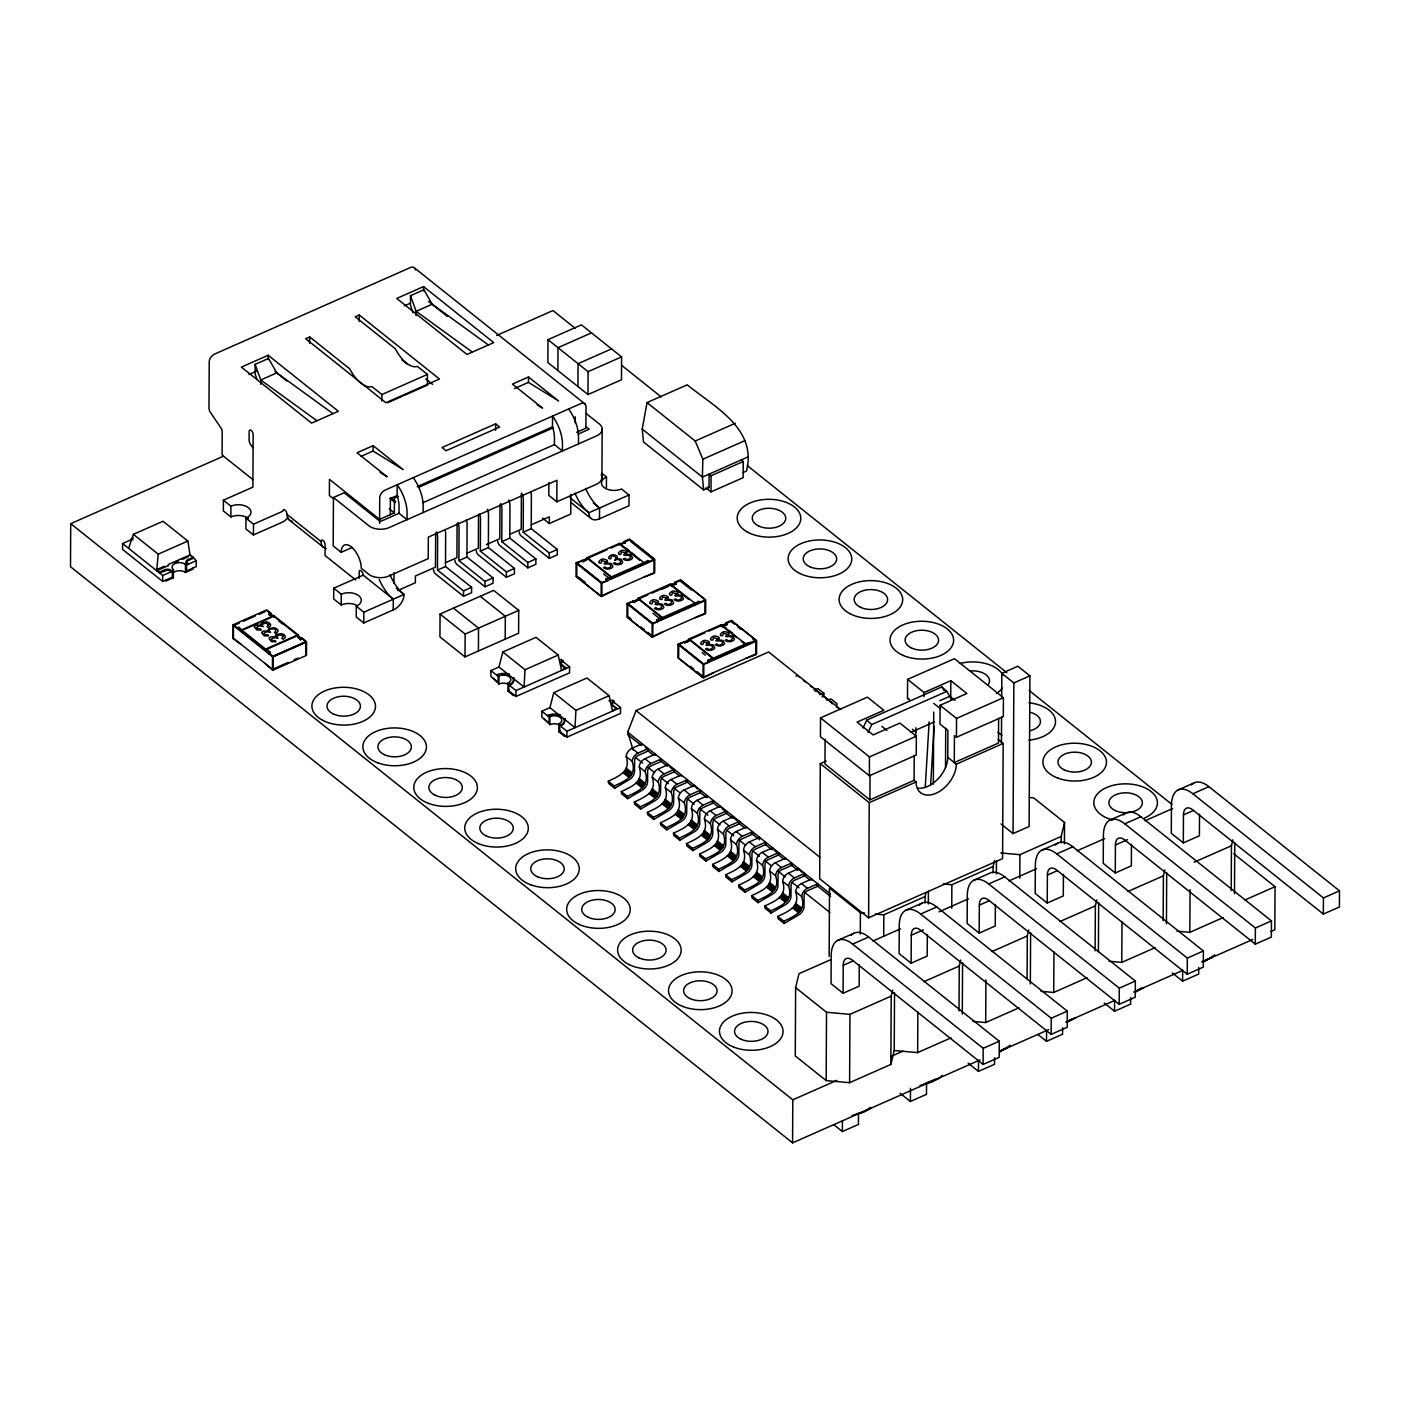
<?xml version="1.0" encoding="UTF-8"?>
<svg xmlns="http://www.w3.org/2000/svg" width="1410" height="1410" viewBox="0 0 1410 1410"><rect width="100%" height="100%" fill="white"/><g stroke="black" fill="none" stroke-linecap="round" stroke-linejoin="round"><path stroke-width="1.5" d="M223.432 456.188L70.729 523.674L70.5 566.732L792.579 1142.858L939.606 1077.874L942.091 1075.389M122.6 543.52L122.564 549.424L162.679 581.431L172.32 577.183L172.355 571.261L162.714 575.527L122.6 543.52L132.24 539.254M131.165 539.73L133.315 537.703M168.513 565.498L156.704 570.715L156.704 569.64L164.335 566.274L164.335 567.349M156.704 569.64L159.7 573.112L165.058 570.75A4.124 2.45 0.3 0 1 171.28 571.737L173.43 569.711A7.526 4.477 0.3 0 1 175.051 563.524A7.526 4.477 0.3 0 1 185.485 564.388L187.636 563.436A4.124 2.45 0.3 0 1 187.847 559.611L193.205 557.25L196.201 560.722L196.166 566.644L186.525 570.909L186.561 564.987L196.201 560.722M162.679 581.431L162.714 575.527M165.058 570.75L165.076 569.675A4.124 2.45 0.3 0 1 171.297 570.662M165.904 580.021L165.887 581.096L173.395 577.783L173.43 569.711M168.354 565.569L168.354 564.493L190.191 554.835L193.205 557.25M172.619 573.376A7.526 4.477 0.3 0 1 185.45 572.442L185.485 564.388M187.636 563.436L187.636 564.511A4.124 2.45 0.3 0 1 186.825 563.947M186.332 563.295A4.124 2.45 0.3 0 1 187.83 560.687L187.847 559.611M190.191 554.835L190.191 555.91L187.847 541.07L163.014 521.242L133.386 534.337L128.61 548.314M192.959 568.054L192.959 569.129L185.45 572.442M252.725 447.622L250.328 444.079A13.536 8.689 -51.4 0 1 249.094 439.55L249.147 431.495A3.349 1.621 66.2 0 1 251.156 430.402A3.349 1.621 66.2 0 1 253.148 434.685L252.883 487.155L223.415 500.18L223.362 510.931L230.87 516.941A12.549 7.473 0.3 0 1 248.442 518.492M230.87 516.941L230.94 506.172L223.415 500.18M232.879 638.166L232.95 624.841L266.719 609.895L270.738 613.086L269.046 614.566L270.738 613.086M239.418 623.044L233.496 625.652L233.443 638.236L272.447 669.362L288.204 662.383M237.232 627.891L242.643 630.869L238.907 627.15L237.232 627.891L233.232 624.701M240.899 644.194L233.161 638.748M241.568 631.345L241.568 629.865L273.875 615.588L297.951 634.8L299.043 637.161L297.951 634.8L265.644 649.076L241.568 629.865L240.458 630.464L266.737 651.438L265.644 649.076L265.626 650.556M230.94 506.172A12.549 7.473 0.3 0 1 248.495 507.741A12.549 7.473 0.3 0 1 245.975 518.175L245.922 528.944L253.448 534.936L282.916 521.912A16.074 10.311 -51.4 0 0 287.922 517.77M253.448 534.936L253.5 524.185L245.975 518.175M333.007 413.659L276.818 372.875L268.517 358.457L255.122 364.379L255.069 373.791L256.937 379.431M260.727 384.278L260.744 379.977L255.122 364.379M264.974 663.387L272.712 670.314L306.481 655.368L306.552 642.043L273.064 656.848L272.994 670.173M300.594 638.994L302.269 638.254L300.594 639.735L296.858 636.016L266.719 649.34L270.456 653.059L268.781 653.799L270.456 653.059M268.129 359.568L268.164 355.267L241.374 367.111L311.575 423.123L338.365 411.279L268.164 355.267M272.447 669.362L272.518 656.778L233.496 625.652M296.858 636.016L300.594 639.735M305.935 654.557L306.005 641.973L266.983 610.847M309.654 343.37L309.689 336.919L305.67 338.7L385.899 402.714L439.479 379.026L359.25 315.012L355.232 316.792L395.346 348.799A28.658 13.871 66.2 0 0 417.413 366.406L427.442 374.408L427.389 385.159L404.599 395.223M399.03 513.275L399.065 506.542A22.172 10.734 66.2 0 0 397.109 495.527L397.162 484.776A27.195 13.148 66.2 0 1 407.085 512.958L407.049 519.673L399.03 513.275L380.277 521.559L344.163 492.76L333.447 497.501L333.201 545.917L341.22 552.315L351.936 547.591M333.729 588.199L341.255 594.192A12.549 7.473 0.3 0 1 358.827 595.76A12.549 7.473 0.3 0 1 356.289 606.194L356.236 616.963L363.762 622.956L393.231 609.931L393.284 599.179L363.198 575.174L333.729 588.199L333.676 598.95L341.202 604.961A12.549 7.473 0.3 0 1 356.466 605.119M341.202 604.961L341.255 594.192M359.215 321.462L359.25 315.012M359.162 578.435L359.18 571.966A3.349 1.621 66.2 0 1 361.207 570.874A3.349 1.621 66.2 0 1 363.198 575.174M363.762 622.956L363.815 612.204L356.289 606.194M373.121 445.666L403.207 469.671L373.086 451.041L373.121 445.666L357.047 452.769L387.133 476.774L380.048 472.385M379.59 523.41L379.713 497.853A6.697 4.3 -51.4 0 1 385.106 490.098L580.673 403.665A6.697 4.3 -51.4 0 1 586.014 406.679L585.89 428.199L576.69 432.271M381.863 400.986L381.899 394.536L371.87 386.534A28.658 13.871 66.2 0 1 349.803 368.926L309.689 336.919M390.323 514.632L390.411 498.488L397.109 495.527M393.972 583.493L394.024 572.601M332.725 498.171L329.376 495.509L329.464 479.365L379.607 519.374L394.342 512.852L394.412 498.065L398.431 496.285M488.389 344.974L432.2 304.207L423.899 289.773L410.504 295.695L410.451 305.106L412.954 312.65M416.109 315.611L416.126 311.31L410.504 295.695M423.529 290.901L423.546 286.6L396.756 298.444L466.957 354.456L493.747 342.612L423.546 286.6M423.123 512.57L423.159 505.855A27.195 13.148 66.2 0 0 413.236 477.673M435.655 533.156L435.478 567.137L415.386 576.02L415.351 582.753L397.814 590.508M444.908 529.578A10.046 4.864 66.2 0 1 445.648 533.156L445.525 566.538L471.592 587.336L471.575 592.729L463.537 596.271L463.555 590.896L437.488 570.081L437.611 536.716A10.046 4.864 66.2 0 0 436.448 531.905M440.061 614.055L439.938 636.915L465.018 656.919L518.598 633.231L518.721 610.371L493.641 590.367L440.061 614.055L465.141 634.059L465.018 656.919M457.087 523.692L456.911 557.673L445.437 562.749M466.34 520.096A10.046 4.864 66.2 0 1 467.08 523.692L466.957 557.073L493.024 577.871L493.007 583.246L484.97 586.807L484.987 581.413L458.92 560.616L459.043 527.252A10.046 4.864 66.2 0 0 457.88 522.423M478.536 514.209L478.342 548.208L466.869 553.266M478.413 650.997L478.536 628.137L453.456 608.133M487.349 509.398A10.046 4.864 66.2 0 1 488.512 514.227L488.389 547.591L514.456 568.406L514.438 573.782L506.401 577.324L506.419 571.949L480.352 551.151L480.475 517.77A10.046 4.864 66.2 0 0 479.735 514.192M490.927 670.561L490.891 676.483L498.118 682.246L498.153 676.324L490.927 670.561L498.964 667.018L502.824 652.002L536.011 637.338L558.201 655.051L561.55 670.437L565.569 667.6L565.569 668.675L561.55 665.467M493.306 678.404L498.911 683.973A7.526 4.477 0.3 0 1 507.97 684.132M495.615 430.297L495.633 423.846L442.053 447.516L446.071 450.724L499.651 427.036L495.633 423.846M497.342 675.69L497.36 674.615A10.205 6.063 0.3 0 1 507.494 673.927L509.239 673.962L509.221 675.038M498.911 683.973L498.964 675.901L497.36 674.615M499.968 504.745L499.774 538.726L486.379 544.648M508.781 499.933A10.046 4.864 66.2 0 1 509.944 504.745L509.821 538.126L535.888 558.924L535.87 564.3L527.834 567.86L527.851 562.484L501.784 541.669L501.907 508.305A10.046 4.864 66.2 0 0 500.744 503.476M505.203 639.153L505.326 616.293L480.246 596.289M513.557 694.566L513.557 695.641L507.935 691.164L507.988 683.092A7.526 4.477 0.3 0 0 509.363 676.888A7.526 4.477 0.3 0 0 498.964 675.901M513.311 678.122L513.61 678.809A10.205 6.063 0.3 0 1 509.592 684.379L509.574 685.454A10.205 6.063 0.3 0 0 513.592 679.884L514.051 677.805L513.311 679.197M515.972 696.487L516.007 690.583L508.781 684.819L508.746 690.724L515.972 696.487L569.552 672.817L569.587 666.895L562.361 661.131M521.4 493.147L521.224 529.261L509.733 534.337M530.636 491.685A10.046 4.864 66.2 0 1 531.376 495.28L531.253 528.644L557.32 549.459L557.303 554.835L549.265 558.378L549.283 553.002L523.216 532.204L523.339 498.823A10.046 4.864 66.2 0 0 522.176 494.011M528.503 376.981L558.589 400.986L528.468 382.374L528.503 376.981L512.429 384.084L542.515 408.089L537.21 404.811M541.881 711.222L541.845 717.144L549.072 722.907L549.089 716.985L541.881 711.222L549.918 707.661L553.777 692.663L586.965 677.999L609.138 695.694L612.486 711.098L616.523 708.243L616.505 709.318L612.504 705.035A4.124 2.45 0.3 0 1 614.108 701.352L612.504 700.065A7.526 4.477 0.3 0 1 608.909 700.858M544.26 719.065L549.865 724.617A7.526 4.477 0.3 0 1 558.924 724.775M547.979 339.669L547.873 362.546L587.988 394.553L621.475 379.748L621.581 356.889L581.466 324.864L547.979 339.669L588.093 371.676L587.988 394.553M548.86 482.484L548.807 495.386L556.827 501.801L597.012 484.035A14.699 8.742 0.3 0 0 601.154 474.747M548.296 716.333L548.296 715.258A10.205 6.063 0.3 0 1 558.43 714.57L560.175 714.606L560.175 715.698M570.838 494.452L570.75 514.068L549.318 523.551L549.354 516.818L531.27 524.82M549.865 724.617L549.9 716.544L548.296 715.258M552.491 426.86L552.544 416.091A27.195 13.148 66.2 0 1 562.467 444.273L562.431 451.006L554.412 444.608L554.447 437.875A22.172 10.734 66.2 0 0 552.491 426.86L417.166 486.661M556.827 501.801L556.932 480.281L428.34 537.104L428.235 558.624L388.032 576.39A14.699 8.742 0.3 0 1 369.297 574.716L361.277 568.318A16.726 8.09 66.2 0 0 351.319 546.868A16.726 8.09 66.2 0 0 341.22 552.315M557.902 370.548L558.008 347.671L591.495 332.883M564.511 735.227L564.511 736.302L558.889 731.825L558.924 723.753A7.526 4.477 0.3 0 0 560.316 717.549A7.526 4.477 0.3 0 0 549.9 716.544M559.435 716.016L559.453 714.94M564.264 718.783L564.546 719.452A10.205 6.063 0.3 0 1 560.528 725.022L560.528 726.097A10.205 6.063 0.3 0 0 564.546 720.528L564.987 718.448L564.264 719.858M559.858 659.951A7.526 4.477 0.3 0 0 561.568 659.422L563.172 661.766A4.124 2.45 0.3 0 0 560.968 664.833M566.908 737.148L566.943 731.226L559.735 725.463L559.699 731.385L566.908 737.148L620.506 713.46L620.523 707.538L613.315 701.775M575.227 422.841L575.262 416.796M576.778 575.703L576.849 563.119L606.917 549.829M577.959 386.551L578.065 363.674L611.552 348.887M578.505 443.903L578.541 437.17A27.195 13.148 66.2 0 0 568.618 408.988M581.837 560.175L583.088 561.92L588.093 558.977L576.478 562.537L601.559 582.541L606.917 580.92L605.665 579.175L610.653 576.972L605.665 579.915M601.964 473.372L606.476 476.968A12.549 7.473 0.3 0 0 603.956 487.419A12.549 7.473 0.3 0 0 621.528 488.97L629.036 494.98L628.983 505.749L599.514 518.774L599.567 508.005A31.355 15.175 66.2 0 1 585.573 488.353M601.911 477.761L602.176 429.327M576.849 563.119L601.929 583.123L601.859 595.707L653.958 572.672L654.029 560.105L630.623 541.422M606.423 487.737L606.476 476.968M611.464 578.364L611.464 576.884L587.283 557.585L585.802 559.717L587.283 557.585L619.431 543.379L620.893 544.207L619.413 544.859L619.431 543.379L645.075 563.507L609.984 579.016L603.533 573.87M611.834 591.301L601.488 596.606L576.408 576.602M614.108 701.352L614.108 702.427A4.124 2.45 0.3 0 0 612.169 705.811M623.978 541.563L625.229 543.291L623.978 541.563L629.336 539.184L654.399 559.188L649.041 561.568L647.789 560.563L642.801 563.507M647.842 594.914L627.803 603.78L627.732 616.346L631.081 619.025M633.108 749.961L627.697 732.16L636.069 710.57L768.609 651.984L840.748 709.547M632.79 600.819L634.042 602.563L639.03 599.62L627.432 603.198L652.495 623.202L657.853 621.563L656.602 619.836L661.59 617.633L656.602 620.576M642.22 744.973L642.237 743.757L631.909 748.322A7.103 4.565 -51.4 0 0 626.199 756.553C630.904 771.411 619.554 775.764 608.292 781.211L608.609 783.449L614.637 788.26L628.895 779.906A7.543 4.847 -51.4 0 0 634.535 770.953L634.623 760.272A4.089 2.626 -51.4 0 1 637.919 755.548L648.23 750.984L648.248 748.569L637.937 753.134A7.103 4.565 -51.4 0 0 632.226 761.347C636.932 776.223 625.582 780.576 614.302 786.004L614.637 788.26M643.612 564.159L643.612 562.678L611.464 576.884L609.984 579.016M643.982 577.078L654.328 573.253M649.041 561.568L647.789 560.563M652.865 623.784L704.982 600.748L704.912 613.332L652.795 636.351L652.865 623.784L627.803 603.78M654.698 572.724L654.769 559.4L629.688 539.395M655.262 755.372L655.262 754.174L644.952 758.721A7.103 4.565 -51.4 0 0 639.241 766.952C643.947 781.827 632.596 786.163 621.334 791.609L621.651 793.848L627.662 798.659L641.938 790.305A7.543 4.847 -51.4 0 0 647.578 781.351L647.666 770.688A4.089 2.626 -51.4 0 1 650.962 765.947L661.272 761.382L661.29 758.968L650.962 763.533A7.103 4.565 -51.4 0 0 645.251 771.746C649.957 786.621 638.607 790.975 627.344 796.403L627.662 798.659M662.4 619.008L662.418 617.527L638.219 598.228L636.738 600.36L638.219 598.228L670.367 584.022L671.847 584.85L670.367 585.502L670.367 584.022L696.029 604.15L660.938 619.66L652.865 613.227M662.788 631.944L652.425 637.25L627.362 617.245M668.305 765.789L668.305 764.572L657.994 769.137A7.103 4.565 -51.4 0 0 652.284 777.351C656.99 792.226 645.639 796.579 634.359 802.008L634.694 804.264L640.704 809.058L654.963 800.704A7.543 4.847 -51.4 0 0 660.603 791.75L660.708 781.087A4.089 2.626 -51.4 0 1 663.987 776.346L674.315 771.799L674.332 769.366L664.004 773.931A7.103 4.565 -51.4 0 0 658.294 782.145C663 797.02 651.649 801.374 640.387 806.802L640.704 809.058M676.165 583.211L671.178 586.155L676.165 583.952L674.914 582.207L680.272 579.845L705.352 599.849L699.995 602.211L698.743 601.206L693.738 604.15L699.995 602.211M674.914 582.207L676.165 583.952M678.668 657.007L678.739 644.423L703.819 664.427L703.749 677.011L755.848 653.976L755.919 641.391L752.587 638.73M681.347 776.187L681.347 774.971L671.019 779.536A7.103 4.565 -51.4 0 0 665.308 787.749C670.014 802.625 658.664 806.978 647.401 812.407L647.719 814.663L653.746 819.457L668.005 811.102A7.543 4.847 -51.4 0 0 673.645 802.149L673.751 791.486A4.089 2.626 -51.4 0 1 677.029 786.762L687.357 782.197L687.357 779.783L677.047 784.33A7.103 4.565 -51.4 0 0 671.336 792.561C676.042 807.419 664.692 811.772 653.429 817.218L653.746 819.457M683.727 642.22L678.386 643.841L703.449 663.846L708.807 662.224L707.556 660.479L712.543 658.276L707.556 661.22M684.978 643.224L683.744 641.479M684.996 642.484L689.984 640.263L686.652 642.484M694.548 604.802L694.566 603.321L662.418 617.527L660.938 619.66M694.936 617.739L705.282 613.896M705.652 613.368L705.723 600.061L680.642 580.039M707.415 796.985L707.415 795.786L697.104 800.334A7.103 4.565 -51.4 0 0 691.393 808.564C696.099 823.422 684.749 827.776 673.486 833.222L673.804 835.46L679.814 840.272L694.09 831.918A7.543 4.847 -51.4 0 0 699.73 822.964L699.818 812.301A4.089 2.626 -51.4 0 1 703.114 807.56L713.425 802.995L713.442 800.58L703.114 805.145A7.103 4.565 -51.4 0 0 697.404 813.359C702.11 828.234 690.759 832.587 679.497 838.016L679.814 840.272M742.947 472.579L746.524 471.01C757.311 428.711 714.659 407.085 687.216 384.842L647.031 402.59L642.22 429.081L643.489 441.947L703.66 489.957L709.018 487.578L709.089 474.13L711.081 475.734L711.01 491.878L743.158 477.673L743.229 461.528L741.237 459.924M713.354 659.668L713.354 658.188L689.173 638.889L687.692 641.021L689.173 638.889L721.321 624.683L726.009 628.085M713.724 672.588L703.378 677.91L678.298 657.906M720.457 807.384L720.457 806.185L710.147 810.75A7.103 4.565 -51.4 0 0 704.418 818.963C709.142 833.839 697.791 838.192 686.511 843.621L686.846 845.859L692.856 850.671L707.115 842.316A7.543 4.847 -51.4 0 0 712.755 833.363L712.861 822.7A4.089 2.626 -51.4 0 1 716.139 817.959L726.467 813.411L726.467 810.979L716.157 815.544A7.103 4.565 -51.4 0 0 710.446 823.757C715.152 838.633 703.801 842.986 692.539 848.415L692.856 850.671M727.119 623.854L722.132 626.798L727.119 624.595L725.868 622.85L731.226 620.488L756.289 640.492L744.691 644.07L741.466 641.497M725.868 622.85L727.119 624.595M744.691 644.07L750.931 642.872M745.502 645.463L745.502 643.982L721.321 624.683L721.321 626.163L722.784 625.511M745.872 658.382L756.218 654.557M746.524 828.199L746.542 826.983L736.214 831.548A7.103 4.565 -51.4 0 0 730.503 839.761C735.209 854.636 723.859 858.99 712.596 864.418L712.914 866.674L718.924 871.468L733.2 863.114A7.543 4.847 -51.4 0 0 738.84 854.178L738.928 843.497A4.089 2.626 -51.4 0 1 742.224 838.774L752.535 834.209L752.552 831.794L742.224 836.341A7.103 4.565 -51.4 0 0 736.514 844.572C741.219 859.43 729.869 863.784 718.606 869.23L718.924 871.468M756.588 654.011L756.659 640.704L731.596 620.7M759.567 839.814L759.567 837.381L749.256 841.946A7.103 4.565 -51.4 0 0 743.546 850.159C748.252 865.035 736.901 869.388 725.621 874.817L725.956 877.073L731.966 881.867L746.225 873.53A7.543 4.847 -51.4 0 0 751.865 864.577L751.971 853.896A4.089 2.626 -51.4 0 1 755.249 849.173L765.577 844.608L765.595 842.193L755.266 846.758A7.103 4.565 -51.4 0 0 749.556 854.971C754.262 869.847 742.911 874.2 731.649 879.628L731.966 881.867M772.61 848.996L772.61 847.798L762.281 852.345A7.103 4.565 -51.4 0 0 756.571 860.576C761.277 875.451 749.926 879.787 738.664 885.233L738.999 887.472L745.009 892.283L759.267 883.929A7.543 4.847 -51.4 0 0 764.907 874.976L765.013 864.312A4.089 2.626 -51.4 0 1 768.291 859.571L778.62 855.006L778.62 852.592L768.309 857.157A7.103 4.565 -51.4 0 0 762.598 865.37C767.304 880.245 755.954 884.599 744.691 890.027L745.009 892.283M785.634 859.413L785.652 858.197L775.324 862.761A7.103 4.565 -51.4 0 0 769.613 870.975C774.319 885.85 762.969 890.203 751.706 895.632L752.024 897.888L758.051 902.682L772.31 894.328A7.543 4.847 -51.4 0 0 777.95 885.374L778.038 874.711A4.089 2.626 -51.4 0 1 781.334 869.97L791.644 865.423L791.662 862.99L781.351 867.555A7.103 4.565 -51.4 0 0 775.623 875.769C780.347 890.644 768.996 894.997 757.716 900.426L758.051 902.682M792.579 1142.858L792.808 1099.818L70.729 523.674M830.437 959.805L798.994 973.693L795.628 987.617L795.275 1055.949L826.172 1080.606L849.596 1082.686L890.856 1064.444L894.222 1050.52L894.522 992.869M811.719 880.21L811.719 878.994L801.409 883.559A7.103 4.565 -51.4 0 0 795.681 891.772C800.404 906.648 789.054 911.001 777.774 916.43L778.109 918.686L784.119 923.48L798.377 915.143A7.543 4.847 -51.4 0 0 804.017 906.189L804.123 895.509A4.089 2.626 -51.4 0 1 807.401 890.785L817.729 886.22L817.747 883.806L807.419 888.353A7.103 4.565 -51.4 0 0 801.708 896.584C806.414 911.459 795.064 915.795 783.801 921.241L784.119 923.48M826.137 761.03L820.285 763.621L819.686 878.765L868.613 917.804L1002.581 858.602L1003.18 743.458L998.121 739.422M820.514 717.884L820.426 736.707L869.371 775.764L916.253 755.037L916.341 736.214L899.897 723.083L873.107 734.927L857.051 722.114L883.859 710.288L867.397 697.157L820.514 717.884L869.459 756.923L869.371 775.764M825.097 739.192L824.973 764.026L869.899 799.875L914.103 780.347L916.112 781.951A25.098 16.109 -51.4 0 0 936.099 793.231A25.098 16.109 -51.4 0 0 956.297 764.185L1003.18 743.458M826.172 1080.606L826.524 1012.274L795.628 987.617M829.15 956.421L829.503 888.088L860.4 912.746L864.665 913.116M858.496 1113.512L858.443 1124.44L842.352 1131.543L842.422 1120.615M859.272 964.634L859.166 986.154L843.092 993.257L843.233 965.286A15.387 7.455 66.2 0 1 852.521 960.263L983.105 1064.444L999.179 1057.341L999.249 1041.215L868.683 937.015A35.479 17.167 66.2 0 0 851.199 935.288M849.596 1082.686L849.948 1014.354L891.208 996.112L892.653 990.155M860.294 934.09L860.4 912.746M868.613 917.804L869.23 802.66L820.285 763.621M869.899 799.875L870.023 775.042M883.717 936.169L883.823 914.826L925.083 896.584L926.053 892.618M890.856 1064.444L891.208 996.112M907.494 698.144L909.503 699.836L907.494 698.232L907.582 679.391L954.482 658.682L1003.409 697.721L1003.321 716.562L956.438 737.271L954.429 735.685L954.288 762.581L998.491 743.052L998.615 718.219M926.546 1083.426L926.476 1094.354L910.402 1101.457L910.472 1088.344M927.322 934.566L927.198 956.086L911.124 963.189L911.283 935.2A15.387 7.455 66.2 0 1 920.571 930.195L1051.155 1034.376L1067.229 1027.273L1067.299 1011.129L936.734 906.947A35.479 17.167 66.2 0 0 919.249 905.22M914.103 780.347L914.226 755.513M915.407 736.39A25.098 16.109 -51.4 0 0 915.865 732.707L915.901 727.789M894.222 1050.52L917.646 1052.6L917.857 1012.028M924.008 696.699L924.043 692.522L907.582 679.391M925.048 902.999L925.083 896.584M928.344 904.021L928.397 891.208M933.332 784.189L933.72 712.138M924.043 692.522L950.833 680.678L966.872 693.491L940.082 705.3L939.994 724.141L947.908 730.468L947.767 757.382A25.098 16.109 -51.4 0 1 917.54 788.172M945.511 767.586L945.722 728.283M950.728 699.519L950.833 680.678M951.75 908.234L951.873 884.74L993.134 866.515L994.579 860.541M956.438 737.271L956.526 718.43L940.082 705.3M959.011 1010.882L959.258 966.044L960.704 960.069M962.29 1014.037L962.572 962.801M994.561 1057.729L994.526 1064.286L978.452 1071.389L978.522 1060.461M995.372 904.48L995.248 926L979.174 933.103L979.333 905.132A15.387 7.455 66.2 0 1 988.621 900.126L1119.188 1004.308L1135.262 997.205L1135.35 981.06L1004.784 876.879A35.479 17.167 66.2 0 0 989.697 873.231L973.623 880.333M983.105 1064.444L983.175 1048.317L852.609 944.118A35.479 17.167 66.2 0 0 831.195 955.68L831.054 983.651L843.092 993.257M972.918 1021.404L985.696 1022.532L985.907 979.827M993.098 872.913L993.134 866.515M996.394 873.953L996.447 861.14M1001.453 743.193L1001.576 717.003M1001.682 697.351L1001.805 673.328L1017.879 666.225L1029.917 675.831L1029.124 826.489L1013.05 833.592L1001.029 823.986M1013.05 833.592L1013.843 682.933L1001.805 673.328M1019.8 878.166L1019.923 854.672L1061.184 836.447L1064.55 822.524L1033.653 797.866L1029.406 797.496M1027.079 978.681L1027.308 935.958L1028.754 930.001M1030.34 983.968L1030.622 932.715M1062.611 1027.661L1062.576 1034.217L1046.502 1041.32L1046.555 1030.393M1063.422 874.411L1063.299 895.932L1047.225 903.034L1047.383 875.064A15.387 7.455 66.2 0 1 1056.672 870.04L1187.238 974.222L1203.312 967.119L1203.4 950.974L1072.834 846.793A35.479 17.167 66.2 0 0 1055.35 845.066M1051.155 1034.376L1051.226 1018.231L920.659 914.05A35.479 17.167 66.2 0 0 899.245 925.612L899.104 953.583L911.124 963.189M1040.968 991.318L1053.728 992.464L1053.957 951.891M1061.148 842.845L1061.184 836.447M1064.427 843.867L1064.55 822.524M1095.112 950.728L1095.359 905.89L1096.786 899.915M1098.408 951.768L1098.654 902.647M1130.661 997.575L1130.626 1004.132L1114.552 1011.234L1114.605 1000.307M1131.472 844.343L1131.349 865.863L1115.275 872.966L1115.433 844.978A15.387 7.455 66.2 0 1 1124.722 839.972L1255.288 944.154L1271.362 937.051L1271.45 920.906L1140.884 816.725A35.479 17.167 66.2 0 0 1123.4 814.998M1119.188 1004.308L1119.276 988.163L988.71 883.982A35.479 17.167 66.2 0 0 967.295 895.526L967.154 923.515L979.174 933.103M1109 961.25L1121.778 962.378L1121.99 921.805M1163.162 920.659L1163.409 875.822L1164.836 869.847M1166.44 923.814L1166.705 872.578M1198.711 967.507L1198.676 974.063L1182.602 981.166L1182.655 970.239M1199.522 814.257L1199.399 835.777L1183.325 842.88L1183.466 814.909A15.387 7.455 66.2 0 1 1192.772 809.886L1323.338 914.085L1339.412 906.983L1339.5 890.838L1208.916 786.657A35.479 17.167 66.2 0 0 1191.45 784.912M1187.238 974.222L1187.326 958.095L1056.76 853.896A35.479 17.167 66.2 0 0 1035.345 865.458L1035.187 893.429L1047.225 903.034M1177.05 931.164L1189.829 932.31L1190.058 889.604M1231.212 890.591L1231.441 845.736L1232.886 839.778M1234.49 893.746L1234.755 842.493M1255.288 944.154L1255.376 928.009L1124.792 823.828A35.479 17.167 66.2 0 0 1103.395 835.372L1103.237 863.361L1115.275 872.966M1233.785 853.773L1275.045 886.696L1274.816 929.736L1270.815 931.499M1323.338 914.085L1323.426 897.941L1192.842 793.76A35.479 17.167 66.2 0 0 1171.446 805.304L1171.287 833.292L1183.325 842.88M666.789 829.855L666.454 827.617C677.734 822.189 689.085 817.835 684.361 802.96A7.103 4.565 -51.4 0 1 690.089 794.746L700.4 790.182L700.382 792.596L690.072 797.161A4.089 2.626 -51.4 0 0 686.776 801.885L686.688 812.565A7.543 4.847 -51.4 0 1 681.048 821.519L666.789 829.855L660.761 825.062L660.444 822.805C671.706 817.377 683.057 813.024 678.351 798.148A7.103 4.565 -51.4 0 1 684.062 789.935L694.39 785.37L697.386 788.983M705.899 861.069L705.564 858.813C716.844 853.385 728.195 849.032 723.489 834.156A7.103 4.565 -51.4 0 1 729.199 825.943L739.51 821.378L739.492 823.81L729.182 828.375A4.089 2.626 -51.4 0 0 725.886 833.098L725.798 843.762A7.543 4.847 -51.4 0 1 720.158 852.715L705.899 861.069L699.871 856.275L699.554 854.019C710.816 848.591 722.167 844.237 717.461 829.362A7.103 4.565 -51.4 0 1 723.171 821.149L733.5 816.584M771.076 913.081L770.759 910.842C782.021 905.396 793.372 901.043 788.666 886.185A7.103 4.565 -51.4 0 1 794.376 877.954L804.705 873.389L804.687 875.822L794.376 880.386A4.089 2.626 -51.4 0 0 791.08 885.11L790.992 895.773A7.543 4.847 -51.4 0 1 785.352 904.727L771.076 913.081L765.066 908.287L764.749 906.031C776.011 900.602 787.362 896.249 782.656 881.373A7.103 4.565 -51.4 0 1 788.366 873.16L798.677 868.595L801.691 872.208M647.031 402.59L695.183 441.013L702.867 459.219L702.391 477.091L703.66 489.957M502.824 652.002L525.014 669.715L524.044 687.023L498.964 667.018M553.777 692.663L575.95 710.358L574.98 727.666L549.918 707.661M925.242 787.432L929.155 721.832M930.618 785.317L934.143 726.273M156.704 570.715L158.22 554.165L133.386 534.337M823.599 695.905L823.951 693.35L817.923 688.556L813.746 689.807M836.641 706.304L836.994 703.749L830.966 698.955L826.771 700.206M863.008 728.001L866.78 720.087L941.792 686.934L946.797 691.393L951.151 698.567M868.014 732.46L871.768 724.546L946.797 691.393M999.655 1052.124L1010.142 1045.321M1204.404 961.638L1214.891 954.834M871.574 1107.943L863.554 1112.279L852.028 1115.539M939.606 1077.874L931.605 1082.193L920.078 1085.471M1004.519 1048.476L1000.166 1051.067M1140.937 988.128L1136.619 990.789L1182.726 970.415M935.5 1079.196L924.008 1083.885M1067.705 1022.056L1075.707 1017.72L1065.713 1022.144M1135.755 991.97L1143.757 987.652L1133.763 992.058M915.795 731.984L912.393 729.252M248.971 374.496L256.62 371.112M404.353 305.811L410.099 303.273M276.818 372.875L260.744 379.977L316.933 420.762M432.2 304.207L416.126 311.31L472.315 352.077M496.69 335.421L552.967 310.552L575.315 328.389M381.899 394.536L427.442 374.408M387.521 402.784L402.714 396.069M361.031 456.364L373.086 451.041M514.403 388.578L528.468 382.374M158.22 554.165L187.847 541.07M588.093 371.676L621.581 356.889M253.5 524.185L282.969 511.16A3.349 1.621 66.2 0 1 284.996 510.067A3.349 1.621 66.2 0 1 286.988 514.35A13.395 8.601 -51.4 0 0 292.293 521.312M174.311 562.942L178.365 561.145M182.243 559.435L188.217 556.791M159.718 572.037L165.076 569.675M187.83 560.687L193.188 558.325M418.523 487.402L553.161 427.9M423.053 502.647L554.412 444.608M577.994 434.174L589.239 429.204L585.802 426.472M243.348 621.299L255.175 616.082M259.105 614.337L265.027 611.728M244.653 629.248L258.717 623.026M262.736 621.246L270.773 617.703M695.183 441.013L735.368 423.247M437.488 570.081L445.525 566.538M458.92 560.616L466.957 557.073M480.352 551.151L488.389 547.591M501.784 541.669L509.821 538.126M523.216 532.204L531.253 528.644M702.867 459.219L745.185 440.519M363.815 612.204L404 594.438A31.355 15.175 66.2 0 1 390.006 574.787M629.036 494.98L588.851 512.746L570.01 497.695M272.518 656.778L306.005 641.973M747.934 456.963L702.391 477.091L642.22 429.081M294.108 659.774L298.056 658.047M711.081 475.734L743.229 461.528M463.555 590.896L471.592 587.336M484.987 581.413L493.024 577.871M506.419 571.949L514.456 568.406M527.851 562.484L535.888 558.924M549.283 553.002L557.32 549.459M610.918 548.067L628.966 540.101M620.241 544.771L625.229 542.55M621.175 563.841L619.36 564.511A4.741 2.82 0.3 0 1 616.558 564.652A5.129 3.049 0.3 0 1 614.795 564.212L613.332 563.401L614.848 562.643C617.897 566.15 624.136 560.722 618.179 559.594A2.996 1.78 0.3 0 0 615.765 559.823L614.707 560.369C618.726 557.073 610.512 553.02 610.935 558.748C605.331 559.664 611.182 552.984 614.372 555.029A4.477 2.661 0.3 0 1 617.157 556.21L617.157 558.66L620.999 559.135L622.726 562.255A4.988 2.961 0.3 0 1 621.175 563.841M465.141 634.059L518.721 610.371M644.458 562.766L647.789 561.303M601.929 583.123L654.029 560.105M651.843 593.152L679.902 580.744L691.605 590.085M662.33 589.063L668.358 586.401M525.014 669.715L558.201 655.051M516.007 690.583L569.587 666.895M680.413 643.683L704.788 632.914M708.807 631.134L730.856 621.387L734.187 624.066M575.95 710.358L609.138 695.694M746.983 644.811L711.874 660.321L713.354 658.188L745.502 643.982L746.983 644.811L743.757 642.237M703.819 664.427L755.919 641.391M566.943 731.226L620.523 707.538M939.783 700.735L949.846 696.293L954.993 700.417M1013.843 682.933L1029.917 675.831M910.701 732.372L934.407 721.902M869.459 756.923L916.341 736.214M869.23 802.66L916.112 781.951M837.522 940.488L853.596 933.385M905.572 910.402L921.646 903.299M1041.673 850.265L1057.747 843.162M1109.723 820.179L1125.797 813.077M1177.773 790.111L1193.847 783.008M852.609 944.118L868.683 937.015M920.659 914.05L936.734 906.947M988.71 883.982L1004.784 876.879M1056.76 853.896L1072.834 846.793M1124.792 823.828L1140.884 816.725M1192.842 793.76L1208.916 786.657M872.949 941.016L900.444 928.855M939.025 911.812L968.494 898.787M1009.049 880.862L1036.544 868.719M1077.081 850.794L1104.594 838.633M1145.131 820.726L1172.644 808.564M843.233 965.286L853.279 960.844M911.283 935.2L923.338 929.877M979.333 905.132L989.379 900.69M1047.383 875.064L1057.429 870.622M1115.433 844.978L1127.489 839.655M1183.466 814.909L1193.512 810.468M923.885 981.677L959.258 966.044M991.935 951.591L1027.308 935.958M1059.985 921.523L1095.359 905.89M1128.035 891.437L1163.409 875.822M1194.129 862.233L1231.441 845.736M792.808 1099.818L836.835 1080.36M890.856 1056.478L902.858 1051.173M917.646 1052.6L951.045 1037.848M985.696 1022.532L1019.095 1007.78M1053.728 992.464L1087.128 977.694M1121.778 962.378L1155.178 947.626M1189.829 932.31L1223.228 917.54M983.175 1048.317L999.249 1041.215M1051.226 1018.231L1067.299 1011.129M1119.276 988.163L1135.35 981.06M1187.326 958.095L1203.4 950.974M1255.376 928.009L1271.45 920.906M1323.426 897.941L1339.5 890.838M999.655 1051.331L1007.657 1047.789M1202.395 961.726L1212.406 957.302M956.526 718.43L1003.409 697.721M1245.065 899.933L1275.045 886.696M931.869 1081.241L980.073 1059.932M1000.836 1050.767L1048.723 1029.617M1114.552 1000.536L1066.665 1021.686A31.795 18.912 0.3 0 0 1071.6 1019.236M1202.748 961.567L1252.803 939.465M819.756 694.619L823.951 693.35M1000.765 852.962L1019.923 854.672M943.361 884L951.873 884.74M875.31 914.068L883.823 914.826M826.524 1012.274L849.948 1014.354M621.722 365.419L661.272 396.968M747.229 465.564L1006.846 672.693M1029.194 690.53L1171.886 804.387M708.014 486.785L709.018 487.578M706.075 487.948L711.01 491.878M414.417 267.865L584.921 403.894M586.207 413.5L599.955 424.481A14.699 8.742 0.3 0 1 597.258 435.602L388.296 527.957A14.699 8.742 0.3 0 1 369.561 526.3L333.447 497.501M933.755 703.396L940.646 708.895M428.622 301.458L447.463 316.492M947.767 757.382L956.297 764.185M881.796 726.379L886.943 730.486M593.328 503.017L599.567 508.005M1172.292 972.935L1182.602 981.166M737.536 626.727L740.885 629.389M401.868 359.832L406.996 363.903M425.767 378.902L432.588 384.348M570.891 502.436L590.949 518.439M625.723 548.067L628.948 550.64M632.173 553.213L635.399 555.787M729.234 630.658L732.46 633.231M621.845 546.058L639.576 560.193M671.178 585.414L688.908 599.567M722.132 626.058L736.637 637.637M542.586 518.175L549.318 523.551M588.093 558.977L610.653 576.972M639.03 599.62L661.59 617.633M689.984 640.263L712.543 658.276M702.198 652.601L705.423 655.174M605.665 579.175L606.917 580.18M656.602 619.836L657.853 620.841M707.556 660.479L708.807 661.484M578.452 577.025L585.132 582.365M641.109 627.027L644.44 629.688M647.789 632.35L652.795 636.351M690.371 666.331L693.72 669.01M697.069 671.671L703.749 677.011M549.265 558.378L521.189 535.976A3.349 1.621 66.2 0 1 519.197 531.693M1104.241 1003.004L1114.552 1011.234M527.834 567.86L499.739 545.459A3.349 1.621 66.2 0 1 497.748 541.158M274.95 371.5L286.935 381.052M506.401 577.324L478.307 554.923A3.349 1.621 66.2 0 1 476.316 550.64M390.588 497.554L395.716 501.643M390.024 498.453L395.135 502.524M389.319 508.851L394.342 512.852M484.97 586.807L456.875 564.405A3.349 1.621 66.2 0 1 454.884 560.105M636.069 710.57L819.845 857.192M1037.901 1034.464L1046.502 1041.32M565.569 667.6L561.55 664.392A4.124 2.45 0.3 0 1 563.172 660.691M612.504 705.035L616.523 708.243M463.537 596.271L435.443 573.87A3.349 1.621 66.2 0 1 433.452 569.587M627.697 732.16L830.561 894.028M645.234 747.37L648.248 749.785M669.803 766.987L674.315 770.583M721.955 808.6L726.467 812.195M733.482 817.8L739.51 822.594M774.108 850.195L778.62 853.808M627.679 734.592L641.427 745.555M648.318 751.054L653.464 755.161M660.338 760.642L667.23 766.141M674.103 771.622L679.25 775.729M686.141 781.228L693.015 786.71M699.889 792.191L706.762 797.69M711.927 801.797L718.8 807.296M725.674 812.777L732.548 818.258M737.712 822.383L744.586 827.864M751.46 833.345L758.333 838.844M765.225 844.326L772.098 849.807M777.245 853.931L784.136 859.413M791.01 864.894L797.884 870.393M803.048 874.5L809.922 879.999M816.795 885.48L830.543 896.46M631.909 748.322L637.937 753.134M644.952 758.721L650.962 763.533M657.994 769.137L664.004 773.931M671.019 779.536L677.047 784.33M684.062 789.935L690.089 794.746M697.104 800.334L703.114 805.145M710.147 810.75L716.157 815.544M723.171 821.149L729.199 825.943M736.214 831.548L742.224 836.341M749.256 841.946L755.266 846.758M762.281 852.345L768.309 857.157M775.324 862.761L781.351 867.555M788.366 873.16L794.376 877.954M801.409 883.559L807.419 888.353M635.822 757.646L642.696 763.127M647.842 767.234L654.716 772.715M661.59 778.197L668.463 783.678M673.61 787.802L680.484 793.284M687.357 798.765L694.213 804.246M699.378 808.353L707.961 815.209M713.108 819.316L719.981 824.797M726.855 830.278L733.729 835.76M738.875 839.866L745.749 845.348M752.623 850.829L759.479 856.311M764.643 860.435L771.517 865.916M778.373 871.398L785.247 876.879M792.12 882.36L798.994 887.842M804.141 891.948L829.908 912.499M626.199 756.553L632.226 761.347M639.241 766.952L645.251 771.746M652.284 777.351L658.294 782.145M665.308 787.749L671.336 792.561M678.351 798.148L684.361 802.96M691.393 808.564L697.404 813.359M704.418 818.963L710.446 823.757M717.461 829.362L723.489 834.156M730.503 839.761L736.514 844.572M743.546 850.159L749.556 854.971M756.571 860.576L762.598 865.37M769.613 870.975L775.623 875.769M782.656 881.373L788.666 886.185M795.681 891.772L801.708 896.584M626.111 768.08L632.138 772.874M639.153 778.479L645.163 783.29M652.196 788.877L658.206 793.689M665.22 799.294L671.248 804.088M678.263 809.692L684.273 814.486M691.305 820.091L697.315 824.885M704.33 830.49L710.358 835.302M717.373 840.889L723.4 845.7M730.415 851.305L736.425 856.099M743.458 861.704L749.468 866.498M756.483 872.103L762.51 876.914M769.525 882.501L775.535 887.313M782.568 892.918L788.578 897.712M795.61 903.316L801.62 908.111M625.864 769.12L631.891 773.914M638.906 779.518L644.916 784.312M651.949 789.917L657.959 794.711M664.991 800.316L671.001 805.128M678.016 810.715L684.044 815.526M691.059 821.131L697.069 825.925M704.101 831.53L710.111 836.324M717.126 841.929L723.154 846.74M730.168 852.327L736.196 857.139M743.211 862.744L749.221 867.538M756.253 873.142L762.264 877.937M769.278 883.541L775.306 888.335M782.321 893.94L788.331 898.752M795.363 904.339L801.374 909.15M625.388 770.16L631.416 774.954M638.43 780.558L644.458 785.352M651.473 790.957L657.483 795.769M664.515 801.356L670.525 806.167M677.54 811.772L683.568 816.566M690.583 822.171L696.593 826.965M703.625 832.57L709.635 837.364M716.65 842.968L722.678 847.78M729.693 853.367L735.72 858.179M742.735 863.784L748.745 868.578M755.778 874.182L761.788 878.976M768.803 884.581L774.83 889.375M781.845 894.98L787.855 899.791M794.887 905.379L800.898 910.19M396.21 588.217L404 594.438A13.025 8.372 -51.4 0 1 393.231 609.931M624.718 771.129L630.746 775.941M637.761 781.528L643.771 786.339M650.803 791.944L656.813 796.738M663.828 802.343L669.856 807.137M676.87 812.742L682.898 817.536M689.913 823.14L695.923 827.952M702.955 833.557L708.966 838.351M715.98 843.955L722.008 848.75M729.023 854.354L735.033 859.148M742.065 864.753L748.076 869.565M755.09 875.152L761.118 879.963M768.133 885.568L774.16 890.362M781.175 895.967L787.185 900.761M794.218 906.366L800.228 911.16M623.907 771.975L629.917 776.787M636.932 782.391L642.96 787.185M649.975 792.79L655.985 797.584M663.017 803.189L669.027 807.983M676.042 813.588L682.07 818.399M689.085 823.986L695.112 828.798M702.127 834.403L708.137 839.197M715.17 844.801L721.18 849.596M728.195 855.2L734.222 860.012M741.237 865.599L747.247 870.411M754.279 876.015L760.29 880.809M767.304 886.414L773.332 891.208M780.347 896.813L786.375 901.607M793.389 907.212L799.399 912.023M622.973 772.645L629.001 777.439M636.016 783.043L642.026 787.855M649.058 793.442L655.068 798.254M662.083 803.859L668.111 808.653M675.126 814.257L681.153 819.051M688.168 824.656L694.178 829.45M701.211 835.055L707.221 839.866M714.236 845.471L720.263 850.265M727.278 855.87L733.288 860.664M740.321 866.269L746.331 871.063M753.345 876.667L759.373 881.479M766.388 887.066L772.416 891.878M779.43 897.483L785.44 902.277M792.473 907.881L798.483 912.675M222.657 455.483L252.743 479.488M507.988 683.092L509.592 684.379M558.924 723.753L560.528 725.022M286.988 514.35L321.075 541.563A13.395 8.601 -51.4 0 0 326.38 548.508M289.156 519.92L323.26 547.133M968.141 1063.158L978.452 1071.389M608.292 781.211L614.302 786.004M621.334 791.609L627.344 796.403M634.359 802.008L640.387 806.802M647.401 812.407L653.429 817.218M660.444 822.805L666.454 827.617M673.486 833.222L679.497 838.016M686.511 843.621L692.539 848.415M699.554 854.019L705.564 858.813M712.596 864.418L718.606 869.23M725.621 874.817L731.649 879.628M738.664 885.233L744.691 890.027M751.706 895.632L757.716 900.426M764.749 906.031L770.759 910.842M777.774 916.43L783.801 921.241M355.725 580.003L325.04 555.522L325.093 544.771A3.349 1.621 66.2 0 0 323.101 540.471A3.349 1.621 66.2 0 0 321.075 541.563M900.091 1093.226L910.402 1101.457M302.269 638.254L306.287 641.462L272.8 656.267L268.781 653.059M279.021 621.193L282.476 623.925M269.063 613.826L272.782 616.804M269.046 614.566L271.548 616.558M266.719 649.34L270.456 652.319M833.768 1124.687L842.352 1131.543M866.78 720.087L871.768 724.546M277.558 629.759L276.43 628.684A4.988 2.961 0.3 0 0 273.734 627.75L268.517 628.772L267.724 631.046L263.617 631.028A4.477 2.661 0.3 0 0 261.643 632.685L264.199 635.892L268.623 635.857L267.9 634.747C259.369 635.064 266.525 630.023 270.614 632.508L269.68 631.874A2.996 1.78 0.3 0 1 269.292 630.446C270.72 627.133 279.198 629.53 274.439 632.438L275.708 633.354L277.083 632.473A5.129 3.049 0.3 0 0 277.823 631.433A4.741 2.82 0.3 0 0 277.558 629.759M941.792 686.934L943.977 690.512M173.395 577.783A7.526 4.477 0.3 0 1 172.478 576.76M133.034 539.783A10.205 6.063 0.3 0 1 131.183 538.655M815.068 691.2A7.103 4.565 -51.4 0 1 819.069 693.456M810.415 686.37A7.103 4.565 -51.4 0 1 812.495 687.534M796.015 675.989A7.103 4.565 -51.4 0 1 797.373 675.954M798.553 676.342A7.103 4.565 -51.4 0 1 799.452 677.135M803.4 680.766A7.103 4.565 -51.4 0 1 805.462 681.929M822.083 696.804A7.103 4.565 -51.4 0 1 826.084 699.06M829.468 701.563A7.103 4.565 -51.4 0 1 832.111 703.854M836.5 707.168A7.103 4.565 -51.4 0 1 839.126 709.459M509.292 690.354A7.526 4.477 0.3 0 1 507.935 691.164M502.26 674.544A10.205 6.063 0.3 0 1 504.921 674.562M1002.281 687.992A31.795 18.912 0.3 0 1 996.429 693.544M959.699 663.546A31.795 18.912 0.3 0 1 1003.021 675.073M1112.737 820.021A31.795 18.912 0.3 0 1 1099.236 792.12A31.795 18.912 0.3 0 1 1147.669 789.212A31.795 18.912 0.3 0 1 1144.356 818.117M1030.322 712.35A16.726 9.958 0.3 0 1 1040.457 721.638A16.726 9.958 0.3 0 1 1029.952 730.733M970.186 670.984A16.726 9.958 0.3 0 1 988.392 684.449M1028.965 702.832A31.795 18.912 0.3 0 1 1055.526 721.603A31.795 18.912 0.3 0 1 1028.859 740.144M1001.964 735.174A31.795 18.912 0.3 0 1 997.857 732.372M1206.748 959.646A31.795 18.912 0.3 0 1 1201.849 961.92M870.358 1107.396A31.795 18.912 0.3 0 1 856.346 1113.882M393.284 599.179A31.355 15.175 66.2 0 1 379.29 579.528M223.432 455.835A3.349 2.15 -51.4 0 1 222.11 454.09L222.216 432.57A13.536 8.689 -51.4 0 0 221 428.041L210.213 412.072A13.536 8.689 -51.4 0 1 208.98 407.543L209.226 361.824A6.697 4.3 -51.4 0 1 214.62 354.069L410.187 267.636A6.697 4.3 -51.4 0 1 415.122 268.764M415.333 269.328A6.697 4.3 -51.4 0 1 415.474 269.962M574.857 493.095A31.355 15.175 66.2 0 0 588.851 512.746A13.025 8.372 -51.4 0 0 599.514 518.774M560.246 730.997A7.526 4.477 0.3 0 1 558.889 731.825M550.623 715.575A10.205 6.063 0.3 0 1 553.196 715.187M555.857 715.222A10.205 6.063 0.3 0 1 558.43 715.645M273.875 615.588L273.875 617.069L272.764 616.188L273.875 615.588M576.108 563.084L576.038 576.39L601.118 596.395L601.189 583.088L576.108 563.084M606.053 561.885L604.062 563.718L605.93 564.159A2.996 1.78 0.3 0 1 608.362 563.929C614.319 565.075 608.08 570.504 605.031 566.979L603.498 567.736L604.978 568.565A5.129 3.049 0.3 0 0 606.741 569.005A4.741 2.82 0.3 0 0 609.543 568.865L611.341 568.195A4.988 2.961 0.3 0 0 612.892 566.591L611.164 563.489L607.322 562.995L607.34 560.546A4.477 2.661 0.3 0 0 604.538 559.365C601.365 557.338 595.496 564 601.101 563.084L601.911 560.616L606.053 561.885M625.723 553.196L623.713 555.029L625.582 555.47A2.996 1.78 0.3 0 1 628.014 555.24C633.971 556.386 627.732 561.814 624.683 558.289L623.149 559.047L624.63 559.876A5.129 3.049 0.3 0 0 626.392 560.316A4.741 2.82 0.3 0 0 629.195 560.175L630.993 559.506A4.988 2.961 0.3 0 0 632.544 557.902L630.816 554.8L626.974 554.306L626.992 551.856A4.477 2.661 0.3 0 0 624.189 550.675C621.017 548.649 615.148 555.311 620.77 554.394L621.563 551.945L625.723 553.196M627.062 603.727L626.992 617.051L652.072 637.056L652.125 623.731L627.062 603.727M657.007 602.528L655.015 604.361L656.884 604.82A2.996 1.78 0.3 0 1 659.298 604.59C665.256 605.718 659.016 611.147 655.967 607.639L654.452 608.38L655.914 609.208A5.129 3.049 0.3 0 0 657.677 609.649A4.741 2.82 0.3 0 0 660.479 609.508L662.295 608.838A4.988 2.961 0.3 0 0 663.846 607.252L662.118 604.132L658.276 603.639L658.276 601.206A4.477 2.661 0.3 0 0 655.491 600.025C652.301 597.981 646.45 604.643 652.054 603.727L652.865 601.277L657.007 602.528M666.842 598.192L664.833 600.025L666.701 600.466A2.996 1.78 0.3 0 1 669.133 600.237C675.09 601.383 668.851 606.811 665.802 603.286L664.269 604.044L665.749 604.872A5.129 3.049 0.3 0 0 667.512 605.313A4.741 2.82 0.3 0 0 670.314 605.172L672.112 604.502A4.988 2.961 0.3 0 0 673.68 602.898L671.936 599.796L668.093 599.303L668.111 596.853A4.477 2.661 0.3 0 0 665.308 595.672C662.136 593.645 656.267 600.308 661.889 599.391L662.682 596.923L666.842 598.192M676.659 593.839L674.667 595.672L676.536 596.13A2.996 1.78 0.3 0 1 678.95 595.901C684.925 597.029 678.668 602.458 675.637 598.95L674.103 599.708L675.566 600.519A5.129 3.049 0.3 0 0 677.329 600.96A4.741 2.82 0.3 0 0 680.131 600.819L681.947 600.149A4.988 2.961 0.3 0 0 683.498 598.563L681.77 595.443L677.928 594.949L677.946 592.517A4.477 2.661 0.3 0 0 675.143 591.336C671.953 589.292 666.102 595.972 671.706 595.055L672.517 592.588L676.659 593.839M678.016 644.37L677.946 657.695L703.008 677.699L703.079 664.374L678.016 644.37M707.961 643.172L705.952 645.004L707.82 645.463A2.996 1.78 0.3 0 1 710.252 645.234C716.21 646.362 709.97 651.79 706.921 648.283L705.405 649.041L706.868 649.869A5.129 3.049 0.3 0 0 708.631 650.31A4.741 2.82 0.3 0 0 711.433 650.169L713.231 649.499A4.988 2.961 0.3 0 0 714.799 647.895L713.055 644.793L709.212 644.299L709.23 641.85A4.477 2.661 0.3 0 0 706.428 640.669C703.255 638.642 697.386 645.304 703.008 644.388L703.801 641.92L707.961 643.172M717.778 638.836L715.787 640.669L717.655 641.127A2.996 1.78 0.3 0 1 720.069 640.898C726.044 642.026 719.805 647.454 716.756 643.929L715.222 644.687L716.685 645.516A5.129 3.049 0.3 0 0 718.448 645.956A4.741 2.82 0.3 0 0 721.25 645.815L723.066 645.145A4.988 2.961 0.3 0 0 724.617 643.559L722.889 640.44L719.047 639.946L719.065 637.514A4.477 2.661 0.3 0 0 716.262 636.333C713.072 634.288 707.221 640.951 712.826 640.034L713.636 637.584L717.778 638.836M727.613 634.5L725.621 636.333L727.472 636.774A2.996 1.78 0.3 0 1 729.904 636.545C735.861 637.69 729.622 643.119 726.573 639.594L725.057 640.351L726.52 641.18A5.129 3.049 0.3 0 0 728.283 641.62A4.741 2.82 0.3 0 0 731.085 641.479L732.883 640.81A4.988 2.961 0.3 0 0 734.451 639.206L732.707 636.104L728.882 635.61L728.882 633.16A4.477 2.661 0.3 0 0 726.079 631.98C722.907 629.953 717.055 636.615 722.66 635.698L723.453 633.231L727.613 634.5M268.675 624.507L267.072 626.569L268.358 627.468L269.733 626.604A5.129 3.049 0.3 0 0 270.456 625.564A4.741 2.82 0.3 0 0 270.209 623.89L269.081 622.815A4.988 2.961 0.3 0 0 266.384 621.88L261.167 622.903L260.356 625.176L256.25 625.159A4.477 2.661 0.3 0 0 254.276 626.815L256.832 630.023L261.273 629.988L260.55 628.878C252.02 629.195 259.176 624.154 263.265 626.639L262.33 626.005A2.996 1.78 0.3 0 1 261.943 624.559L265.468 622.991L268.675 624.507M283.392 636.245L281.788 638.307L283.075 639.223L284.45 638.342A5.129 3.049 0.3 0 0 285.173 637.302A4.741 2.82 0.3 0 0 284.926 635.628L283.78 634.553A4.988 2.961 0.3 0 0 281.101 633.619L275.884 634.641L275.073 636.915L270.967 636.897A4.477 2.661 0.3 0 0 268.993 638.554L271.548 641.761L275.99 641.726L275.267 640.616C266.737 640.951 273.892 635.892 277.981 638.377L277.047 637.761A2.996 1.78 0.3 0 1 276.642 636.315L280.185 634.729L283.392 636.245M1064.339 769.913A16.726 9.958 0.3 0 0 1091.234 763.586A16.726 9.958 0.3 0 0 1068.463 752.852A16.726 9.958 0.3 0 0 1064.339 769.913M911.494 647.965A16.726 9.958 0.3 0 0 938.408 641.638A16.726 9.958 0.3 0 0 915.619 630.904A16.726 9.958 0.3 0 0 911.494 647.965M860.541 607.305A16.726 9.958 0.3 0 0 887.454 600.995A16.726 9.958 0.3 0 0 864.665 590.261A16.726 9.958 0.3 0 0 860.541 607.305M809.604 566.661A16.726 9.958 0.3 0 0 836.5 560.334A16.726 9.958 0.3 0 0 813.729 549.6A16.726 9.958 0.3 0 0 809.604 566.661M689.984 998.527A16.726 9.958 0.3 0 0 716.879 992.199A16.726 9.958 0.3 0 0 694.108 981.466A16.726 9.958 0.3 0 0 689.984 998.527M758.65 526.018A16.726 9.958 0.3 0 0 785.564 519.691A16.726 9.958 0.3 0 0 762.775 508.957A16.726 9.958 0.3 0 0 758.65 526.018M1115.275 810.556A16.726 9.958 0.3 0 0 1142.188 804.246A16.726 9.958 0.3 0 0 1119.399 793.513A16.726 9.958 0.3 0 0 1115.275 810.556M333.359 713.971A16.726 9.958 0.3 0 0 360.255 707.661A16.726 9.958 0.3 0 0 337.483 696.928A16.726 9.958 0.3 0 0 333.359 713.971M740.92 1039.17A16.726 9.958 0.3 0 0 767.833 1032.86A16.726 9.958 0.3 0 0 745.044 1022.127A16.726 9.958 0.3 0 0 740.92 1039.17M588.093 917.223A16.726 9.958 0.3 0 0 614.989 910.913A16.726 9.958 0.3 0 0 592.2 900.179A16.726 9.958 0.3 0 0 588.093 917.223M537.633 876.791A16.726 9.958 0.3 0 0 564.123 869.899A16.726 9.958 0.3 0 0 540.7 859.659A16.726 9.958 0.3 0 0 537.633 876.791M639.03 957.884A16.726 9.958 0.3 0 0 665.943 951.556A16.726 9.958 0.3 0 0 643.154 940.822A16.726 9.958 0.3 0 0 639.03 957.884M486.186 835.918A16.726 9.958 0.3 0 0 513.099 829.609A16.726 9.958 0.3 0 0 490.31 818.875A16.726 9.958 0.3 0 0 486.186 835.918M384.296 754.632A16.726 9.958 0.3 0 0 411.209 748.305A16.726 9.958 0.3 0 0 388.42 737.571A16.726 9.958 0.3 0 0 384.296 754.632M435.249 795.275A16.726 9.958 0.3 0 0 462.145 788.965A16.726 9.958 0.3 0 0 439.374 778.232A16.726 9.958 0.3 0 0 435.249 795.275M850.124 613.773A31.795 18.912 0.3 0 0 902.118 603.163A31.795 18.912 0.3 0 0 860.435 581.625A31.795 18.912 0.3 0 0 850.124 613.773M1058.381 778.302A31.795 18.912 0.3 0 0 1106.462 762.51A31.795 18.912 0.3 0 0 1059.192 745.555A31.795 18.912 0.3 0 0 1058.381 778.302M903.052 655.368A31.795 18.912 0.3 0 0 953.442 642.326A31.795 18.912 0.3 0 0 909.009 622.815A31.795 18.912 0.3 0 0 903.052 655.368M428.622 803.418A31.795 18.912 0.3 0 0 477.355 788.349A31.795 18.912 0.3 0 0 430.79 770.688A31.795 18.912 0.3 0 0 428.622 803.418M378.303 763.004A31.795 18.912 0.3 0 0 426.437 747.247A31.795 18.912 0.3 0 0 379.202 730.257A31.795 18.912 0.3 0 0 378.303 763.004M733.729 1047.101A31.795 18.912 0.3 0 0 783.008 1032.649A31.795 18.912 0.3 0 0 737.077 1014.407A31.795 18.912 0.3 0 0 733.729 1047.101M682.81 1006.458A31.795 18.912 0.3 0 0 732.054 991.97A31.795 18.912 0.3 0 0 686.106 973.764A31.795 18.912 0.3 0 0 682.81 1006.458M322.679 720.316A31.795 18.912 0.3 0 0 374.866 710.023A31.795 18.912 0.3 0 0 333.536 688.239A31.795 18.912 0.3 0 0 322.679 720.316M628.895 964.475A31.795 18.912 0.3 0 0 680.678 953.512A31.795 18.912 0.3 0 0 638.554 932.274A31.795 18.912 0.3 0 0 628.895 964.475M579.21 924.431A31.795 18.912 0.3 0 0 629.97 911.917A31.795 18.912 0.3 0 0 586.102 891.966A31.795 18.912 0.3 0 0 579.21 924.431M531.094 884.934A31.795 18.912 0.3 0 0 579.263 869.23A31.795 18.912 0.3 0 0 532.081 852.186A31.795 18.912 0.3 0 0 531.094 884.934M798.113 572.548A31.795 18.912 0.3 0 0 850.882 563.348A31.795 18.912 0.3 0 0 810.838 540.717A31.795 18.912 0.3 0 0 798.113 572.548M746.965 531.782A31.795 18.912 0.3 0 0 799.858 522.863A31.795 18.912 0.3 0 0 760.184 500.021A31.795 18.912 0.3 0 0 746.965 531.782M478.166 843.515A31.795 18.912 0.3 0 0 528.186 829.979A31.795 18.912 0.3 0 0 483.242 810.909A31.795 18.912 0.3 0 0 478.166 843.515"/></g></svg>
